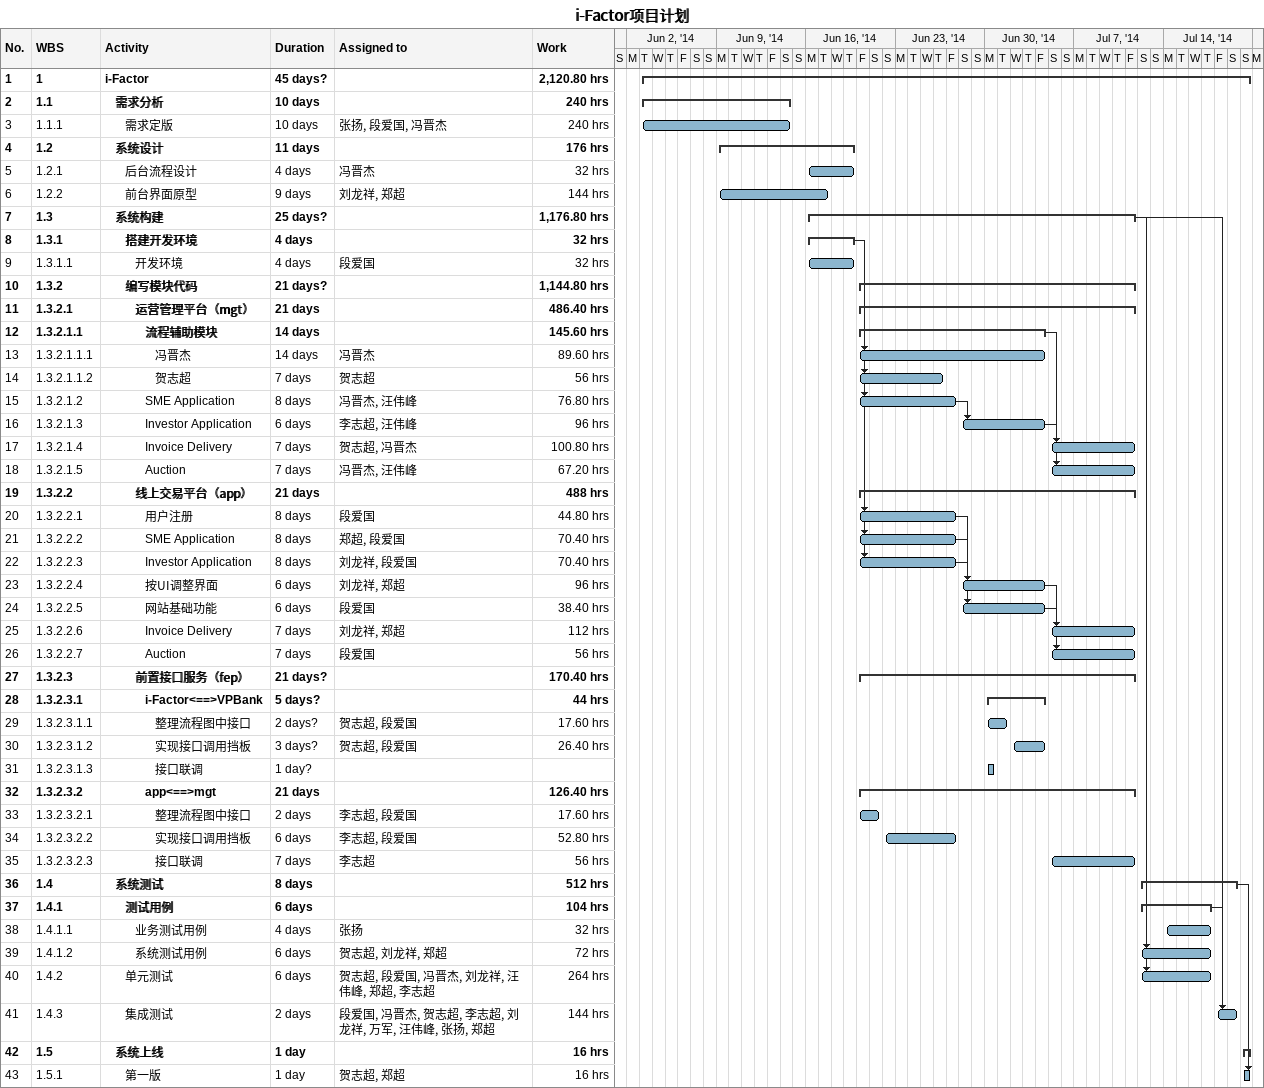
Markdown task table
i-Factor项目计划

| ID | WBS | Task | Duration | Start | Finish | Predecessors | Resources | Work (h) |
|---|---|---|---|---|---|---|---|---|
| 1 | 1 | **i-Factor** | 45d? | 2014-06-03 | 2014-07-20 |  |  | 2120.80 |
| 2 | 1.1 | **需求分析** | 10d | 2014-06-03 | 2014-06-14 |  |  | 240 |
| 3 | 1.1.1 | 需求定版 | 10d | 2014-06-03 | 2014-06-14 |  | 张扬, 段爱国, 冯晋杰 | 240 |
| 4 | 1.2 | **系统设计** | 11d | 2014-06-09 | 2014-06-19 |  |  | 176 |
| 5 | 1.2.1 | 后台流程设计 | 4d | 2014-06-16 | 2014-06-19 |  | 冯晋杰 | 32 |
| 6 | 1.2.2 | 前台界面原型 | 9d | 2014-06-09 | 2014-06-17 |  | 刘龙祥, 郑超 | 144 |
| 7 | 1.3 | **系统构建** | 25d? | 2014-06-16 | 2014-07-11 |  |  | 1176.80 |
| 8 | 1.3.1 | **搭建开发环境** | 4d | 2014-06-16 | 2014-06-19 |  |  | 32 |
| 9 | 1.3.1.1 | 开发环境 | 4d | 2014-06-16 | 2014-06-19 |  | 段爱国 | 32 |
| 10 | 1.3.2 | **编写模块代码** | 21d? | 2014-06-20 | 2014-07-11 |  |  | 1144.80 |
| 11 | 1.3.2.1 | **运营管理平台（mgt）** | 21d | 2014-06-20 | 2014-07-11 |  |  | 486.40 |
| 12 | 1.3.2.1.1 | **流程辅助模块** | 14d | 2014-06-20 | 2014-07-04 |  |  | 145.60 |
| 13 | 1.3.2.1.1.1 | 冯晋杰 | 14d | 2014-06-20 | 2014-07-04 | 8 | 冯晋杰 | 89.60 |
| 14 | 1.3.2.1.1.2 | 贺志超 | 7d | 2014-06-20 | 2014-06-26 | 8 | 贺志超 | 56 |
| 15 | 1.3.2.1.2 | SME Application | 8d | 2014-06-20 | 2014-06-27 | 8 | 冯晋杰, 汪伟峰 | 76.80 |
| 16 | 1.3.2.1.3 | Investor Application | 6d | 2014-06-28 | 2014-07-04 | 15 | 李志超, 汪伟峰 | 96 |
| 17 | 1.3.2.1.4 | Invoice Delivery | 7d | 2014-07-05 | 2014-07-11 | 12 | 贺志超, 冯晋杰 | 100.80 |
| 18 | 1.3.2.1.5 | Auction | 7d | 2014-07-05 | 2014-07-11 | 16 | 冯晋杰, 汪伟峰 | 67.20 |
| 19 | 1.3.2.2 | **线上交易平台（app）** | 21d | 2014-06-20 | 2014-07-11 |  |  | 488 |
| 20 | 1.3.2.2.1 | 用户注册 | 8d | 2014-06-20 | 2014-06-27 | 8 | 段爱国 | 44.80 |
| 21 | 1.3.2.2.2 | SME Application | 8d | 2014-06-20 | 2014-06-27 | 8 | 郑超, 段爱国 | 70.40 |
| 22 | 1.3.2.2.3 | Investor Application | 8d | 2014-06-20 | 2014-06-27 | 8 | 刘龙祥, 段爱国 | 70.40 |
| 23 | 1.3.2.2.4 | 按UI调整界面 | 6d | 2014-06-28 | 2014-07-04 | 21, 22 | 刘龙祥, 郑超 | 96 |
| 24 | 1.3.2.2.5 | 网站基础功能 | 6d | 2014-06-28 | 2014-07-04 | 20 | 段爱国 | 38.40 |
| 25 | 1.3.2.2.6 | Invoice Delivery | 7d | 2014-07-05 | 2014-07-11 | 23 | 刘龙祥, 郑超 | 112 |
| 26 | 1.3.2.2.7 | Auction | 7d | 2014-07-05 | 2014-07-11 | 24 | 段爱国 | 56 |
| 27 | 1.3.2.3 | **前置接口服务（fep）** | 21d? | 2014-06-20 | 2014-07-11 |  |  | 170.40 |
| 28 | 1.3.2.3.1 | **i-Factor<==>VPBank** | 5d? | 2014-06-30 | 2014-07-04 |  |  | 44 |
| 29 | 1.3.2.3.1.1 | 整理流程图中接口 | 2d? | 2014-06-30 | 2014-07-01 |  | 贺志超, 段爱国 | 17.60 |
| 30 | 1.3.2.3.1.2 | 实现接口调用挡板 | 3d? | 2014-07-02 | 2014-07-04 |  | 贺志超, 段爱国 | 26.40 |
| 31 | 1.3.2.3.1.3 | 接口联调 | 1d? | 2014-06-30 | 2014-06-30 |  |  |  |
| 32 | 1.3.2.3.2 | **app<==>mgt** | 21d | 2014-06-20 | 2014-07-11 |  |  | 126.40 |
| 33 | 1.3.2.3.2.1 | 整理流程图中接口 | 2d | 2014-06-20 | 2014-06-21 |  | 李志超, 段爱国 | 17.60 |
| 34 | 1.3.2.3.2.2 | 实现接口调用挡板 | 6d | 2014-06-22 | 2014-06-27 |  | 李志超, 段爱国 | 52.80 |
| 35 | 1.3.2.3.2.3 | 接口联调 | 7d | 2014-07-05 | 2014-07-11 |  | 李志超 | 56 |
| 36 | 1.4 | **系统测试** | 8d | 2014-07-12 | 2014-07-19 |  |  | 512 |
| 37 | 1.4.1 | **测试用例** | 6d | 2014-07-12 | 2014-07-17 |  |  | 104 |
| 38 | 1.4.1.1 | 业务测试用例 | 4d | 2014-07-14 | 2014-07-17 |  | 张扬 | 32 |
| 39 | 1.4.1.2 | 系统测试用例 | 6d | 2014-07-12 | 2014-07-17 | 7 | 贺志超, 刘龙祥, 郑超 | 72 |
| 40 | 1.4.2 | 单元测试 | 6d | 2014-07-12 | 2014-07-17 | 7 | 贺志超, 段爱国, 冯晋杰, 刘龙祥, 汪伟峰, 郑超, 李志超 | 264 |
| 41 | 1.4.3 | 集成测试 | 2d | 2014-07-18 | 2014-07-19 | 7, 37 | 段爱国, 冯晋杰, 贺志超, 李志超, 刘龙祥, 万军, 汪伟峰, 张扬, 郑超 | 144 |
| 42 | 1.5 | **系统上线** | 1d | 2014-07-20 | 2014-07-20 |  |  | 16 |
| 43 | 1.5.1 | 第一版 | 1d | 2014-07-20 | 2014-07-20 | 36 | 贺志超, 郑超 | 16 |
